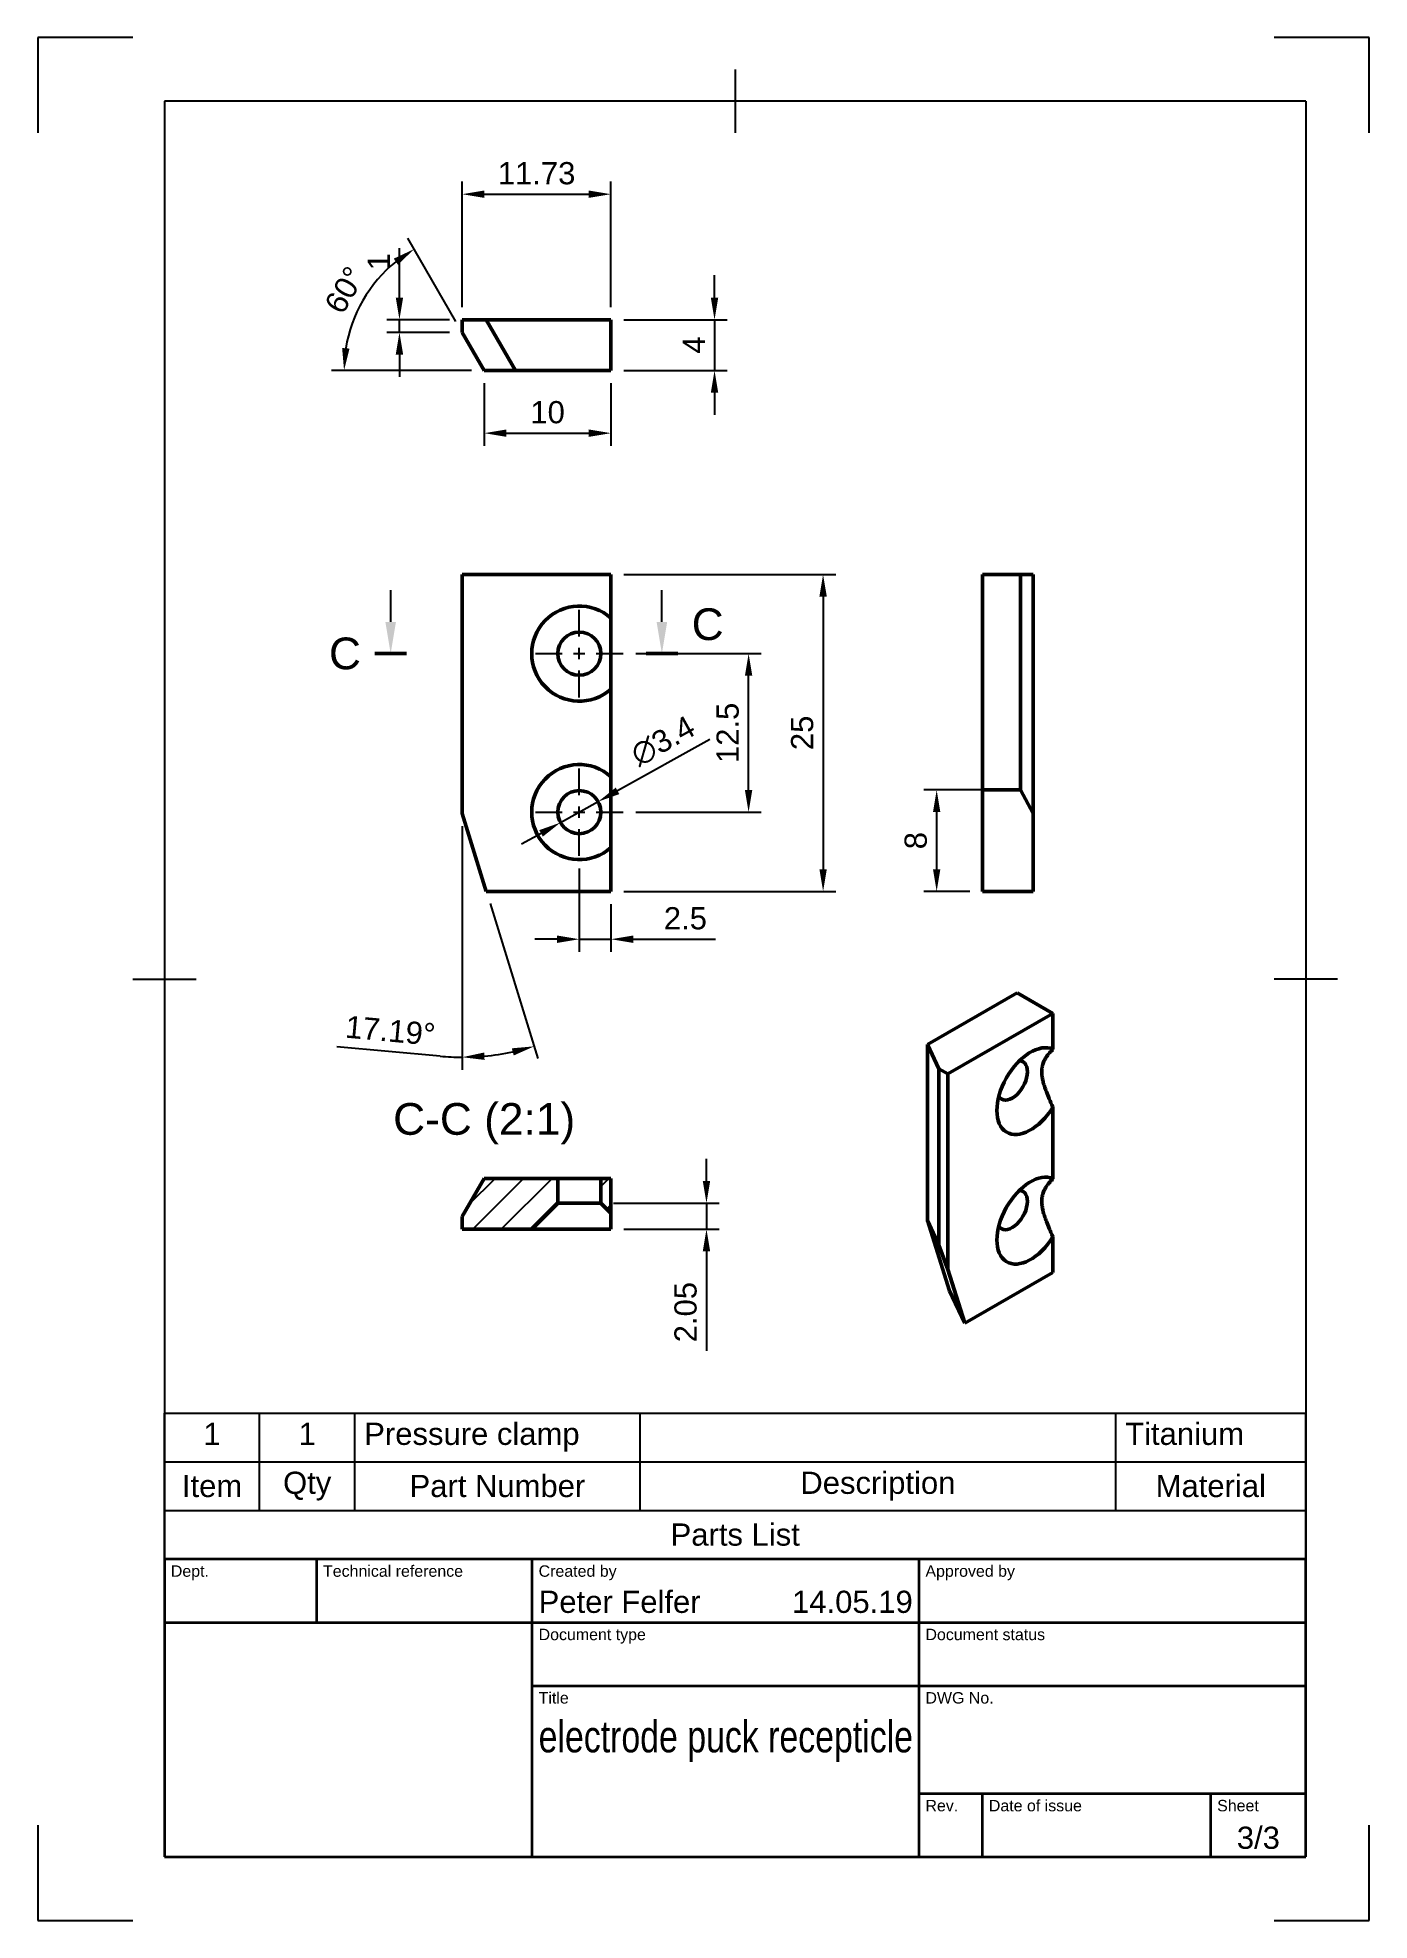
# Model space of a CAD drawing. Header units: millimetres. Extents: x 0 to 210, y 0 to 297.
import ezdxf
from ezdxf.enums import TextEntityAlignment as Align

# ---------------------------------------------------------------- set-up
doc = ezdxf.new("R2010")
doc.units = ezdxf.units.MM
doc.header["$LTSCALE"] = 0.75
doc.linetypes.add('CENTER2', pattern=[28.575, 19.05, -3.175, 3.175, -3.175])
for name, color, linetype, lineweight in [('Border', 7, 'Continuous', 25), ('FD_Dimensions', 7, 'Continuous', 25), ('Hatching', 7, 'Continuous', 25), ('Parts Lists', 7, 'Continuous', 25), ('Section Lines', 7, 'Continuous', 25), ('Smart Centers', 7, 'CENTER2', 25), ('TitleBlock', 7, 'Continuous', 35), ('View Labels', 7, 'Continuous', 25), ('Visible', 7, 'Continuous', 50)]:
    doc.layers.add(name, color=color, linetype=linetype, lineweight=lineweight)
doc.styles.add('FusionTitle', font='')
doc.styles.get("Standard").update_dxf_attribs({"font": 'arial.ttf'})
doc.styles.get('FusionTitle').set_extended_font_data('Arial Unicode MS')
doc.dimstyles.new('Dim-ISO-25', dxfattribs={"dimtxt": 3.5, "dimasz": 3.5, "dimexe": 2, "dimexo": 2, "dimgap": 1.5, "dimtad": 1, "dimzin": 12, "dimdsep": 46, "dimtxsty": 'Standard', "dimcen": 0, "dimazin": 3, "dimtp": 0.1, "dimtm": 0.1, "dimtfac": 0.714, "dimtmove": 0, "dimatfit": 3, "dimfxl": 1, "dimtzin": 12, "dimarcsym": 0})

# ---------------------------------------------------------------- blocks, each defined once
blk = doc.blocks.new('ISO_A4(P)_SHEET')
at = {"layer": 'Border'}
for p, q in [((15, 297), (0, 297)), ((0, 297), (0, 282)), ((210, 297), (195, 297)), ((210, 282), (210, 297)), ((110, 292), (110, 282)), ((200, 287), (20, 287)), ((20, 287), (20, 10)), ((200, 287), (200, 10)), ((15, 148.5), (25, 148.5)), ((205, 148.5), (195, 148.5)), ((0, 15), (0, 0)), ((210, 0), (210, 15)), ((20, 10), (200, 10)), ((0, 0), (15, 0)), ((195, 0), (210, 0))]:
    blk.add_line(p, q, dxfattribs=at)
blk = doc.blocks.new('ISO_TITLEBLOCK')
at = {"layer": 'TitleBlock'}
for p, q in [((0, 47), (-180, 47)), ((-180, 47), (-180, 0)), ((-156, 37), (-156, 47)), ((-122, 0), (-122, 47)), ((-61, 0), (-61, 47)), ((0, 0), (0, 47)), ((-180, 37), (0, 37)), ((-122, 27), (0, 27)), ((-61, 10), (0, 10)), ((-51, 0), (-51, 10)), ((-15, 0), (-15, 10)), ((-180, 0), (0, 0))]:
    blk.add_line(p, q, dxfattribs=at)
at = {"layer": 'TitleBlock', "style": 'FusionTitle'}
for s, p in [('Dept.', (-179, 46)), ('Technical reference', (-155, 46)), ('Created by', (-121, 46)), ('Approved by', (-60, 46)), ('Document type', (-121, 36)), ('Document status', (-60, 36)), ('Title', (-121, 26)), ('DWG No.', (-60, 26)), ('Rev.', (-60, 9)), ('Date of issue', (-50, 9)), ('Sheet', (-14, 9))]:
    blk.add_text(s, height=1.8, dxfattribs=at).set_placement(p, align=Align.TOP_LEFT)
for tag, p, height in [('DEPT', (-179, 38.5), 3.5), ('TECHNICAL_REFERENCE', (-155, 38.5), 3.5), ('CREATED_BY', (-121, 38.5), 3.5), ('APPROVED_BY', (-60, 38.5), 3.5), ('DOCUMENT_TYPE', (-121, 28.5), 3.5), ('DOCUMENT_STATUS', (-60, 28.5), 3.5), ('TITLE_1', (-121, 16.5), 5), ('TITLE_2', (-121, 9), 5), ('TITLE_3', (-121, 1.5), 5), ('DATE_OF_ISSUE', (-50, 1.5), 3.5)]:
    blk.add_attdef(tag, p, '', height=height, dxfattribs=at)
for tag, p in [('CREATED_DATE', (-62, 38.5)), ('APPROVED_DATE', (-1, 38.5))]:
    blk.add_attdef(tag, text='', height=3.5, dxfattribs=at).set_placement(p, align=Align.RIGHT)
for tag, height, p in [('DRAWING_NUMBER', 5, (-30.5, 16.6)), ('REV', 3.5, (-56, 3.1)), ('SHEET', 3.5, (-7.5, 3.1))]:
    blk.add_attdef(tag, text='', height=height, dxfattribs=at).set_placement(p, align=Align.MIDDLE)
blk = doc.blocks.new('*T8')
at = {"layer": 'Parts Lists', "color": 0, "linetype": 'ByBlock', "lineweight": -2, "transparency": 16777216}
for p, q in [((0, 23), (180, 23)), ((0, 0), (0, 23)), ((15, 7.666667), (15, 23)), ((30, 7.666667), (30, 23)), ((75, 7.666667), (75, 23)), ((150, 7.666667), (150, 23)), ((180, 0), (180, 23)), ((0, 15.333333), (180, 15.333333)), ((0, 7.666667), (180, 7.666667)), ((0, 0), (180, 0))]:
    blk.add_line(p, q, dxfattribs=at)
at = {"layer": 'Parts Lists', "color": 0, "transparency": 16777216, "char_height": 3.5}
for s, insert, width, attachment_point in [('1', (7.5, 21.5), 12, 2), ('1', (22.5, 21.5), 12, 2), ('Pressure clamp', (31.5, 21.5), 42, 1), ('Titanium', (151.5, 21.5), 27, 1), ('Item', (7.5, 11.5), 12, 5), ('Qty', (22.5, 11.5), 12, 5), ('Part Number', (52.5, 11.5), 42, 5), ('Description', (112.5, 11.5), 72, 5), ('Material', (165, 11.5), 27, 5), ('Parts List', (90, 3.833333), 177, 5)]:
    blk.add_mtext(s, dxfattribs=dict(at, insert=insert, width=width, attachment_point=attachment_point))
blk = doc.blocks.new('*D24')
at = {"layer": 'Defpoints', "color": 0, "transparency": 16777216}
for p in [(70.412579, 244.506369), (90.412579, 244.506369), (90.412579, 234.606874)]:
    blk.add_point(p, dxfattribs=at)
at = {"layer": 'FD_Dimensions', "lineweight": -2, "transparency": 16777216}
for p, q in [((70.412579, 242.506369), (70.412579, 232.606874)), ((90.412579, 242.506369), (90.412579, 232.606874)), ((73.912579, 234.606874), (86.912579, 234.606874))]:
    blk.add_line(p, q, dxfattribs=at)
at = {"layer": 'FD_Dimensions', "transparency": 16777216}
for points in [[(73.912579, 235.190207), (73.912579, 234.023541), (70.412579, 234.606874)], [(86.912579, 235.190207), (86.912579, 234.023541), (90.412579, 234.606874)]]:
    blk.add_solid(points, dxfattribs=at)
at = {"layer": 'FD_Dimensions', "color": 0, "transparency": 16777216, "insert": (80.412579, 237.89388), "char_height": 3.5, "attachment_point": 5}
blk.add_mtext('10', dxfattribs=at)
blk = doc.blocks.new('*D25')
at = {"layer": 'Defpoints', "color": 0, "transparency": 16777216}
for p in [(53.487145, 258.708495), (66.948478, 250.506369), (70.412579, 244.506369), (70.412579, 244.506369), (75.362996, 244.506369)]:
    blk.add_point(p, dxfattribs=at)
at = {"layer": 'FD_Dimensions', "lineweight": -2, "transparency": 16777216}
for p, q in [((65.948478, 252.23842), (58.365286, 265.372892)), ((68.412579, 244.506369), (46.317994, 244.506369))]:
    blk.add_line(p, q, dxfattribs=at)
blk.add_arc((70.412579, 244.506369), 22.094586, 129.085733, 170.914267, dxfattribs=at)
at = {"layer": 'FD_Dimensions', "transparency": 16777216}
for points in [[(56.151565, 262.136755), (56.813092, 261.175769), (59.365286, 263.640842)], [(49.176711, 247.94917), (48.01371, 248.041576), (48.317994, 244.506369)]]:
    blk.add_solid(points, dxfattribs=at)
at = {"layer": 'FD_Dimensions', "color": 0, "transparency": 16777216, "insert": (48.431476, 257.197165), "char_height": 3.5, "attachment_point": 5, "rotation": 59.99998843}
blk.add_mtext('60°', dxfattribs=at)
blk = doc.blocks.new('*D26')
at = {"layer": 'Defpoints', "color": 0, "transparency": 16777216}
for p in [(57.048983, 252.506369), (66.948478, 252.506369), (66.948478, 250.506369)]:
    blk.add_point(p, dxfattribs=at)
at = {"layer": 'FD_Dimensions', "lineweight": -2, "transparency": 16777216}
for p, q in [((57.048983, 256.006369), (57.048983, 263.795591)), ((64.948478, 252.506369), (55.048983, 252.506369)), ((57.048983, 250.506369), (57.048983, 252.506369)), ((64.948478, 250.506369), (55.048983, 250.506369)), ((57.048983, 247.006369), (57.048983, 243.506369))]:
    blk.add_line(p, q, dxfattribs=at)
at = {"layer": 'FD_Dimensions', "transparency": 16777216}
for points in [[(56.465649, 256.006369), (57.632316, 256.006369), (57.048983, 252.506369)], [(56.465649, 247.006369), (57.632316, 247.006369), (57.048983, 250.506369)]]:
    blk.add_solid(points, dxfattribs=at)
at = {"layer": 'FD_Dimensions', "color": 0, "transparency": 16777216, "insert": (53.79182, 261.65098), "char_height": 3.5, "attachment_point": 5, "rotation": 90}
blk.add_mtext('1', dxfattribs=at)
blk = doc.blocks.new('*D27')
at = {"layer": 'Defpoints', "color": 0, "transparency": 16777216}
for p in [(90.412579, 272.305359), (66.948478, 252.506369), (90.412579, 252.506369)]:
    blk.add_point(p, dxfattribs=at)
at = {"layer": 'FD_Dimensions', "lineweight": -2, "transparency": 16777216}
for p, q in [((66.948478, 254.506369), (66.948478, 274.305359)), ((90.412579, 254.506369), (90.412579, 274.305359)), ((70.448478, 272.305359), (86.912579, 272.305359))]:
    blk.add_line(p, q, dxfattribs=at)
at = {"layer": 'FD_Dimensions', "transparency": 16777216}
for points in [[(70.448478, 272.888692), (70.448478, 271.722026), (66.948478, 272.305359)], [(86.912579, 272.888692), (86.912579, 271.722026), (90.412579, 272.305359)]]:
    blk.add_solid(points, dxfattribs=at)
at = {"layer": 'FD_Dimensions', "color": 0, "transparency": 16777216, "insert": (78.680528, 275.593558), "char_height": 3.5, "attachment_point": 5}
blk.add_mtext('11.73', dxfattribs=at)
blk = doc.blocks.new('*D28')
at = {"layer": 'Defpoints', "color": 0, "transparency": 16777216}
for p in [(90.412579, 252.506369), (90.412579, 244.506369), (106.739077, 244.506369)]:
    blk.add_point(p, dxfattribs=at)
at = {"layer": 'FD_Dimensions', "lineweight": -2, "transparency": 16777216}
for p, q in [((106.739077, 256.006369), (106.739077, 259.506369)), ((92.412579, 252.506369), (108.739077, 252.506369)), ((106.739077, 252.506369), (106.739077, 244.506369)), ((92.412579, 244.506369), (108.739077, 244.506369)), ((106.739077, 241.006369), (106.739077, 237.506369))]:
    blk.add_line(p, q, dxfattribs=at)
at = {"layer": 'FD_Dimensions', "transparency": 16777216}
for points in [[(106.155743, 256.006369), (107.32241, 256.006369), (106.739077, 252.506369)], [(106.155743, 241.006369), (107.32241, 241.006369), (106.739077, 244.506369)]]:
    blk.add_solid(points, dxfattribs=at)
at = {"layer": 'FD_Dimensions', "color": 0, "transparency": 16777216, "insert": (103.489077, 248.506369), "char_height": 3.5, "attachment_point": 5, "rotation": 90}
blk.add_mtext('4', dxfattribs=at)
blk = doc.blocks.new('*D29')
at = {"layer": 'Defpoints', "color": 0, "transparency": 16777216}
for p in [(66.948478, 212.326002), (66.948478, 174.593951), (66.948478, 174.593951), (70.744194, 162.326002), (74.585356, 136.927677)]:
    blk.add_point(p, dxfattribs=at)
at = {"layer": 'FD_Dimensions', "lineweight": -2, "transparency": 16777216}
for p, q in [((66.948478, 172.593951), (66.948478, 134.161281)), ((71.335348, 160.415364), (78.899434, 135.967853)), ((63.452108, 136.32065), (47.185938, 137.806609))]:
    blk.add_line(p, q, dxfattribs=at)
for start, end in [(275.219637, 281.972487), (264.780363, 270)]:
    blk.add_arc((66.948478, 174.593951), 38.43267, start, end, dxfattribs=at)
at = {"layer": 'FD_Dimensions', "transparency": 16777216}
for points in [[(70.471409, 135.737922), (70.418286, 136.903379), (66.948478, 136.161281)], [(74.77416, 137.561837), (75.067892, 136.432752), (78.308281, 137.878491)]]:
    blk.add_solid(points, dxfattribs=at)
at = {"layer": 'FD_Dimensions', "color": 0, "transparency": 16777216, "insert": (55.618055, 140.337005), "char_height": 3.5, "attachment_point": 5, "rotation": 354.78035554}
blk.add_mtext('17.19°', dxfattribs=at)
blk = doc.blocks.new('*U15')
at = {"layer": 'Smart Centers', "color": 0, "ltscale": 0.75, "transparency": 16777216}
for p, q in [((0, 2.678906), (0, 6.9)), ((-6.9, 0), (-2.678906, 0)), ((2.678906, 0), (6.9, 0)), ((0, -6.9), (0, -2.678906))]:
    blk.add_line(p, q, dxfattribs=at)
at = {"layer": 'Smart Centers', "color": 0, "linetype": 'Continuous', "ltscale": 0.75, "transparency": 16777216}
for p, q in [((-0.892969, 0), (0.892969, 0)), ((0, -0.892969), (0, 0.892969))]:
    blk.add_line(p, q, dxfattribs=at)
blk = doc.blocks.new('*U16')
at = {"layer": 'Smart Centers', "color": 0, "ltscale": 0.75, "transparency": 16777216}
for p, q in [((0, 2.678906), (0, 6.9)), ((-6.9, 0), (-2.678906, 0)), ((2.678906, 0), (6.9, 0)), ((0, -6.9), (0, -2.678906))]:
    blk.add_line(p, q, dxfattribs=at)
at = {"layer": 'Smart Centers', "color": 0, "linetype": 'Continuous', "ltscale": 0.75, "transparency": 16777216}
for p, q in [((-0.892969, 0), (0.892969, 0)), ((0, -0.892969), (0, 0.892969))]:
    blk.add_line(p, q, dxfattribs=at)
blk = doc.blocks.new('*D30')
at = {"layer": 'Defpoints', "color": 0, "transparency": 16777216}
for p in [(85.412579, 167.926002), (90.412579, 162.326002), (90.412579, 154.77214)]:
    blk.add_point(p, dxfattribs=at)
at = {"layer": 'FD_Dimensions', "lineweight": -2, "transparency": 16777216}
for p, q in [((85.412579, 165.926002), (85.412579, 152.77214)), ((90.412579, 160.326002), (90.412579, 152.77214)), ((81.912579, 154.77214), (78.412579, 154.77214)), ((85.412579, 154.77214), (90.412579, 154.77214)), ((93.912579, 154.77214), (106.870628, 154.77214))]:
    blk.add_line(p, q, dxfattribs=at)
at = {"layer": 'FD_Dimensions', "transparency": 16777216}
for points in [[(81.912579, 155.355473), (81.912579, 154.188806), (85.412579, 154.77214)], [(93.912579, 155.355473), (93.912579, 154.188806), (90.412579, 154.77214)]]:
    blk.add_solid(points, dxfattribs=at)
at = {"layer": 'FD_Dimensions', "color": 0, "transparency": 16777216, "insert": (102.141604, 158.059145), "char_height": 3.5, "attachment_point": 5}
blk.add_mtext('2.5', dxfattribs=at)
blk = doc.blocks.new('*D31')
at = {"layer": 'Defpoints', "color": 0, "transparency": 16777216}
for p in [(88.384207, 176.4781), (82.440951, 173.173904)]:
    blk.add_point(p, dxfattribs=at)
at = {"layer": 'FD_Dimensions', "lineweight": -2, "transparency": 16777216}
for p, q in [((106.009244, 186.276866), (91.443236, 178.178789)), ((82.440951, 173.173904), (88.384207, 176.4781)), ((79.381923, 171.473215), (76.322894, 169.772526))]:
    blk.add_line(p, q, dxfattribs=at)
at = {"layer": 'FD_Dimensions', "transparency": 16777216}
for points in [[(91.159788, 178.688627), (91.726684, 177.668951), (88.384207, 176.4781)], [(79.098474, 171.983053), (79.665371, 170.963377), (82.440951, 173.173904)]]:
    blk.add_solid(points, dxfattribs=at)
at = {"layer": 'FD_Dimensions', "color": 0, "transparency": 16777216, "insert": (98.610998, 186.036595), "char_height": 3.5, "attachment_point": 5, "rotation": 29.07218412}
blk.add_mtext('∅3.4', dxfattribs=at)
blk = doc.blocks.new('*D32')
at = {"layer": 'Defpoints', "color": 0, "transparency": 16777216}
for p in [(90.412579, 212.326002), (90.412579, 162.326002), (123.859692, 162.326002)]:
    blk.add_point(p, dxfattribs=at)
at = {"layer": 'FD_Dimensions', "lineweight": -2, "transparency": 16777216}
for p, q in [((92.412579, 212.326002), (125.859692, 212.326002)), ((123.859692, 208.826002), (123.859692, 165.826002)), ((92.412579, 162.326002), (125.859692, 162.326002))]:
    blk.add_line(p, q, dxfattribs=at)
at = {"layer": 'FD_Dimensions', "transparency": 16777216}
for points in [[(123.276358, 208.826002), (124.443025, 208.826002), (123.859692, 212.326002)], [(123.276358, 165.826002), (124.443025, 165.826002), (123.859692, 162.326002)]]:
    blk.add_solid(points, dxfattribs=at)
at = {"layer": 'FD_Dimensions', "color": 0, "transparency": 16777216, "insert": (120.572686, 187.326002), "char_height": 3.5, "attachment_point": 5, "rotation": 90}
blk.add_mtext('25', dxfattribs=at)
blk = doc.blocks.new('*D33')
at = {"layer": 'Defpoints', "color": 0, "transparency": 16777216}
for p in [(92.312579, 199.826002), (112.111569, 199.826002), (92.312579, 174.826002)]:
    blk.add_point(p, dxfattribs=at)
at = {"layer": 'FD_Dimensions', "lineweight": -2, "transparency": 16777216}
for p, q in [((94.312579, 199.826002), (114.111569, 199.826002)), ((112.111569, 178.326002), (112.111569, 196.326002)), ((94.312579, 174.826002), (114.111569, 174.826002))]:
    blk.add_line(p, q, dxfattribs=at)
at = {"layer": 'FD_Dimensions', "transparency": 16777216}
for points in [[(111.528236, 196.326002), (112.694902, 196.326002), (112.111569, 199.826002)], [(111.528236, 178.326002), (112.694902, 178.326002), (112.111569, 174.826002)]]:
    blk.add_solid(points, dxfattribs=at)
at = {"layer": 'FD_Dimensions', "color": 0, "transparency": 16777216, "insert": (108.824564, 187.326002), "char_height": 3.5, "attachment_point": 5, "rotation": 90}
blk.add_mtext('12.5', dxfattribs=at)
blk = doc.blocks.new('*D34')
at = {"layer": 'Defpoints', "color": 0, "transparency": 16777216}
for p in [(88.812579, 113.136715), (90.412579, 109.036715), (105.472147, 109.036715)]:
    blk.add_point(p, dxfattribs=at)
at = {"layer": 'FD_Dimensions', "lineweight": -2, "transparency": 16777216}
for p, q in [((105.472147, 116.636715), (105.472147, 120.136715)), ((90.812579, 113.136715), (107.472147, 113.136715)), ((105.472147, 113.136715), (105.472147, 109.036715)), ((92.412579, 109.036715), (107.472147, 109.036715)), ((105.472147, 105.536715), (105.472147, 89.859362))]:
    blk.add_line(p, q, dxfattribs=at)
at = {"layer": 'FD_Dimensions', "transparency": 16777216}
for points in [[(104.888814, 116.636715), (106.055481, 116.636715), (105.472147, 113.136715)], [(104.888814, 105.536715), (106.055481, 105.536715), (105.472147, 109.036715)]]:
    blk.add_solid(points, dxfattribs=at)
at = {"layer": 'FD_Dimensions', "color": 0, "transparency": 16777216, "insert": (102.185142, 95.948038), "char_height": 3.5, "attachment_point": 5, "rotation": 90}
blk.add_mtext('2.05', dxfattribs=at)
blk = doc.blocks.new('*D35')
at = {"layer": 'Defpoints', "color": 0, "transparency": 16777216}
for p in [(155.009991, 178.326002), (141.769045, 162.326002), (149.009991, 162.326002)]:
    blk.add_point(p, dxfattribs=at)
at = {"layer": 'FD_Dimensions', "lineweight": -2, "transparency": 16777216}
for p, q in [((153.009991, 178.326002), (139.769045, 178.326002)), ((141.769045, 174.826002), (141.769045, 165.826002)), ((147.009991, 162.326002), (139.769045, 162.326002))]:
    blk.add_line(p, q, dxfattribs=at)
at = {"layer": 'FD_Dimensions', "transparency": 16777216}
for points in [[(141.185712, 174.826002), (142.352378, 174.826002), (141.769045, 178.326002)], [(141.185712, 165.826002), (142.352378, 165.826002), (141.769045, 162.326002)]]:
    blk.add_solid(points, dxfattribs=at)
at = {"layer": 'FD_Dimensions', "color": 0, "transparency": 16777216, "insert": (138.48204, 170.326002), "char_height": 3.5, "attachment_point": 5, "rotation": 90}
blk.add_mtext('8', dxfattribs=at)

msp = doc.modelspace()

# ---------------------------------------------------------------- hatches: boundary and pattern name
at = {"layer": 'Hatching'}
h = msp.add_hatch(dxfattribs=at)
h.set_pattern_fill('ANSI31', color=256, style=0)
h.paths.add_polyline_path([(88.813, 113.137), (90.413, 111.537), (90.413, 117.037), (88.813, 117.037)], flags=0)
h.paths.add_polyline_path([(70.413, 117.037), (66.948, 111.037), (66.948, 109.037), (77.913, 109.037), (82.013, 113.137), (82.013, 117.037)], flags=0)

# ---------------------------------------------------------------- linework, layer by layer
at = {"layer": 'Section Lines'}
for p, q in [((55.668, 204.826), (55.668, 209.826)), ((98.441, 204.826), (98.441, 209.826))]:
    msp.add_line(p, q, dxfattribs=at)
at = {"layer": 'Section Lines', "lineweight": 50}
for p, q in [((53.168, 199.826), (58.168, 199.826)), ((100.941, 199.826), (95.941, 199.826))]:
    msp.add_line(p, q, dxfattribs=at)
at = {"layer": 'Section Lines'}
for points in [[(56.501, 204.826), (55.668, 199.826), (54.835, 204.826)], [(99.275, 204.826), (98.441, 199.826), (97.608, 204.826)]]:
    msp.add_solid(points, dxfattribs=at)
at = {"layer": 'Visible'}
for p, q in [((66.948, 252.506), (70.744, 252.506)), ((66.948, 250.506), (66.948, 252.506)), ((70.744, 252.506), (90.413, 252.506)), ((75.363, 244.506), (70.744, 252.506)), ((90.413, 252.506), (90.413, 244.506)), ((66.948, 250.506), (70.413, 244.506)), ((70.413, 244.506), (75.363, 244.506)), ((90.413, 244.506), (75.363, 244.506))]:
    msp.add_line(p, q, dxfattribs=at)
at = {"layer": 'Visible', "extrusion": (-1e-16, -1, 0)}
for p, q in [((66.948, 174.594), (66.948, 212.326)), ((90.413, 212.326), (66.948, 212.326)), ((90.413, 212.326), (90.413, 205.416)), ((155.01, 212.326), (149.01, 212.326)), ((149.01, 212.326), (149.01, 178.326)), ((155.01, 212.326), (155.01, 178.326)), ((157.01, 212.326), (155.01, 212.326)), ((157.01, 174.594), (157.01, 212.326)), ((90.413, 205.416), (90.413, 194.236)), ((90.413, 194.236), (90.413, 180.416)), ((90.413, 180.416), (90.413, 169.236)), ((155.01, 178.326), (149.01, 178.326)), ((149.01, 178.326), (149.01, 162.326)), ((155.01, 178.326), (157.01, 174.594)), ((66.948, 174.594), (70.744, 162.326)), ((157.01, 174.594), (157.01, 162.326)), ((90.413, 169.236), (90.413, 162.326)), ((70.744, 162.326), (90.413, 162.326)), ((149.01, 162.326), (157.01, 162.326))]:
    msp.add_line(p, q, dxfattribs=at)
at = {"layer": 'Visible', "extrusion": (-1e-16, -0.817547, -0.575862)}
for p, q in [((140.311, 138.187), (154.453, 146.331)), ((154.453, 146.331), (160.11, 143.073)), ((160.11, 143.073), (143.518, 133.519)), ((160.11, 143.073), (160.11, 137.424)), ((140.311, 138.187), (140.311, 110.39)), ((142.104, 134.333), (140.311, 138.187)), ((143.518, 133.519), (142.104, 134.333)), ((142.104, 134.333), (142.104, 106.537)), ((143.518, 102.671), (143.518, 133.519)), ((160.11, 128.284), (160.11, 116.985)), ((140.311, 110.39), (143.811, 99.325)), ((142.104, 106.537), (140.311, 110.39)), ((160.11, 107.845), (160.11, 102.196)), ((142.104, 106.537), (143.518, 102.671)), ((143.518, 102.671), (146.202, 94.187)), ((146.202, 94.187), (160.11, 102.196)), ((143.811, 99.325), (146.202, 94.187))]:
    msp.add_line(p, q, dxfattribs=at)
at = {"layer": 'Visible', "extrusion": (0, 0, -1)}
for p, q in [((70.413, 117.037), (66.948, 111.037)), ((82.013, 117.037), (70.413, 117.037)), ((82.013, 113.137), (82.013, 117.037)), ((82.013, 117.037), (88.813, 117.037)), ((88.813, 117.037), (88.813, 113.137)), ((90.413, 117.037), (88.813, 117.037)), ((90.413, 111.537), (90.413, 117.037)), ((77.913, 109.037), (82.013, 113.137)), ((88.813, 113.137), (82.013, 113.137)), ((88.813, 113.137), (90.413, 111.537)), ((66.948, 111.037), (66.948, 109.037)), ((90.413, 111.537), (90.413, 109.037)), ((66.948, 109.037), (77.913, 109.037)), ((90.413, 109.037), (77.913, 109.037))]:
    msp.add_line(p, q, dxfattribs=at)
for centre in [(-85.413, 199.826), (-85.413, 174.826)]:
    msp.add_circle(centre, 3.4, dxfattribs=at)
for centre in [(-85.413, 199.826), (-85.413, 174.826)]:
    msp.add_arc(centre, 7.5, 228.18968, 131.81032, dxfattribs=at)
at = {"layer": 'Visible', "extrusion": (-3e-16, 0, -1)}
for centre, major_axis, start_param, end_param in [((156.574, 130.818), (3.743, 6.499), 1.6284005, 6.2294485), ((153.675, 132.487), (1.697, 2.946), -0.2885857, 3.4301784), ((156.574, 110.379), (3.743, 6.499), 1.6284005, 6.2294485), ((153.675, 112.049), (1.697, 2.946), -0.2885857, 3.4301784)]:
    msp.add_ellipse(centre, major_axis=major_axis, ratio=0.5780931, start_param=start_param, end_param=end_param, dxfattribs=at)
at = {"layer": 'Visible'}
for points in [[(160.11, 137.424), (157.164, 134.551), (160.11, 128.284)], [(160.11, 116.985), (157.164, 114.112), (160.11, 107.845)]]:
    msp.add_rational_spline(points, [1, 1.5, 1], degree=2, dxfattribs=at)

# ---------------------------------------------------------------- block references
msp.add_blockref('*T8', (20, 57))
at = {"layer": 'Border'}
msp.add_blockref('ISO_A4(P)_SHEET', (0, 0), dxfattribs=at)
at = {"layer": 'Smart Centers', "ltscale": 0.75}
for name, p in [('*U15', (85.413, 199.826)), ('*U16', (85.413, 174.826))]:
    msp.add_blockref(name, p, dxfattribs=at)
at = {"layer": 'TitleBlock'}
ref = msp.add_blockref('ISO_TITLEBLOCK', (200, 10), dxfattribs=at)
ref.add_attrib('CREATED_DATE', '14.05.19', dxfattribs={"height": 3.5, "style": 'FusionTitle'}).set_placement((138, 48.5), align=Align.RIGHT)
ref.add_attrib('SHEET', '3/3', dxfattribs={"height": 3.5, "style": 'FusionTitle'}).set_placement((192.5, 13.1), align=Align.MIDDLE)
ref.add_attrib('TITLE_1', 'electrode puck recepticle', (79, 26.5), dxfattribs={"height": 5, "style": 'FusionTitle', "width": 0.764181})
ref.add_attrib('CREATED_BY', 'Peter Felfer', (79, 48.5), dxfattribs={"height": 3.5, "style": 'FusionTitle'})

# ---------------------------------------------------------------- texts
at = {"layer": 'Section Lines', "char_height": 5, "attachment_point": 5}
for insert in [(105.658, 204.433), (48.458, 199.826)]:
    msp.add_mtext('C', dxfattribs=dict(at, insert=insert))
at = {"layer": 'View Labels', "insert": (70.413, 122.421), "char_height": 5, "width": 30.61733, "attachment_point": 8}
msp.add_mtext('C-C (2:1)', dxfattribs=at)

# ---------------------------------------------------------------- dimensions: what is measured, and where the dimension line sits
at = {"layer": 'FD_Dimensions'}
for p1, p2, distance, picture, middle in [((66.948, 252.506), (90.413, 252.506), 19.799, '*D27', (78.681, 275.594)), ((66.948, 250.506), (66.948, 252.506), 9.899, '*D26', (53.792, 261.651)), ((90.413, 252.506), (90.413, 244.506), 16.326, '*D28', (103.489, 248.506)), ((70.413, 244.506), (90.413, 244.506), -9.899, '*D24', (80.413, 237.894)), ((92.313, 174.826), (92.313, 199.826), -19.799, '*D33', (108.825, 187.326))]:
    dim = msp.add_aligned_dim(p1=p1, p2=p2, distance=distance, dimstyle='Dim-ISO-25', override={"dimlfac": 0.5, "dimclrd": 256, "dimclre": 256}, dxfattribs=at)
    dim.commit()
    dim.dimension.update_dxf_attribs({"geometry": picture, "text_midpoint": middle})
for base, line1, line2, picture, middle in [((53.4871, 258.7085), ((70.4126, 244.5064), (75.363, 244.5064)), ((66.9485, 250.5064), (70.4126, 244.5064)), '*D25', (48.4315, 257.1972)), ((74.585, 136.928), ((66.948, 174.594), (70.744, 162.326)), ((66.948, 174.594), (66.948, 212.326)), '*D29', (55.618, 140.337))]:
    dim = msp.add_angular_dim_2l(base=base, line1=line1, line2=line2, dimstyle='Dim-ISO-25', override={"dimlfac": 0.5, "dimpost": '', "dimclrd": 256, "dimclre": 256}, dxfattribs=at)
    dim.commit()
    dim.dimension.update_dxf_attribs({"geometry": picture, "text_midpoint": middle})
for base, p1, p2, angle, picture, middle in [((123.86, 162.326), (90.413, 212.326), (90.413, 162.326), 270, '*D32', (120.573, 187.326)), ((141.769, 162.326), (155.01, 178.326), (149.01, 162.326), 90, '*D35', (138.482, 170.326)), ((90.413, 154.772), (85.413, 167.926), (90.413, 162.326), 180, '*D30', (102.142, 158.059)), ((105.472, 109.037), (88.813, 113.137), (90.413, 109.037), 270, '*D34', (102.185, 95.948))]:
    dim = msp.add_linear_dim(base=base, p1=p1, p2=p2, angle=angle, dimstyle='Dim-ISO-25', override={"dimlfac": 0.5, "dimclrd": 256, "dimclre": 256}, dxfattribs=at)
    dim.commit()
    dim.dimension.update_dxf_attribs({"geometry": picture, "text_midpoint": middle})
dim = msp.add_diameter_dim_2p(p1=(82.441, 173.174), p2=(88.384, 176.478), dimstyle='Dim-ISO-25', override={"dimlfac": 0.5, "dimclrd": 256, "dimclre": 256}, dxfattribs=at)
dim.commit()
dim.dimension.update_dxf_attribs({"geometry": '*D31', "text_midpoint": (98.611, 186.037)})

doc.saveas('drawing.dxf')
